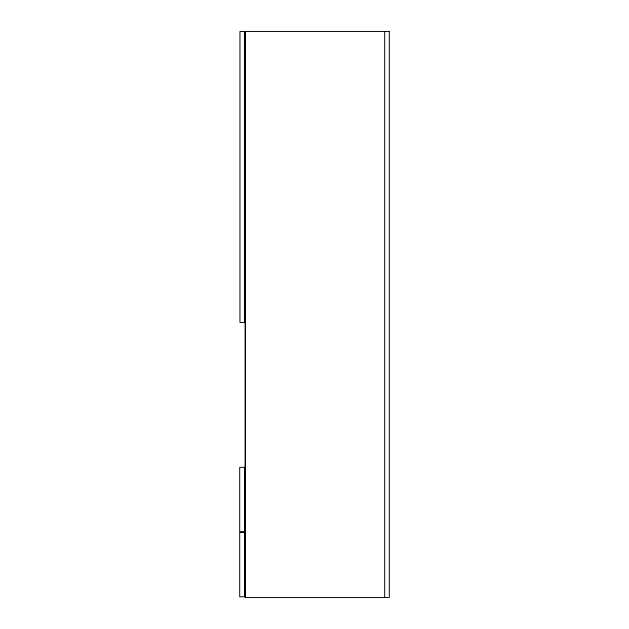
<?xml version="1.0" encoding="UTF-8"?>
<svg xmlns="http://www.w3.org/2000/svg" width="629" height="629" viewBox="0 0 629 629"><rect width="100%" height="100%" fill="white"/><g stroke="black" fill="none" stroke-linecap="round" stroke-linejoin="round"><path stroke-width="0.94" d="M384.673 31.45L384.673 597.55M245.357 31.45L245.357 597.55M244.846 31.45L239.956 31.45L239.956 322.48L244.846 322.48L244.846 31.45M389.304 31.45L245.208 31.45L245.208 597.55L389.304 597.55L389.304 31.45M244.587 467.347L239.696 467.347L239.696 531.678L244.587 531.678L244.587 467.347M244.587 532.449L239.696 532.449L239.696 596.779L244.587 596.779L244.587 532.449"/></g></svg>
